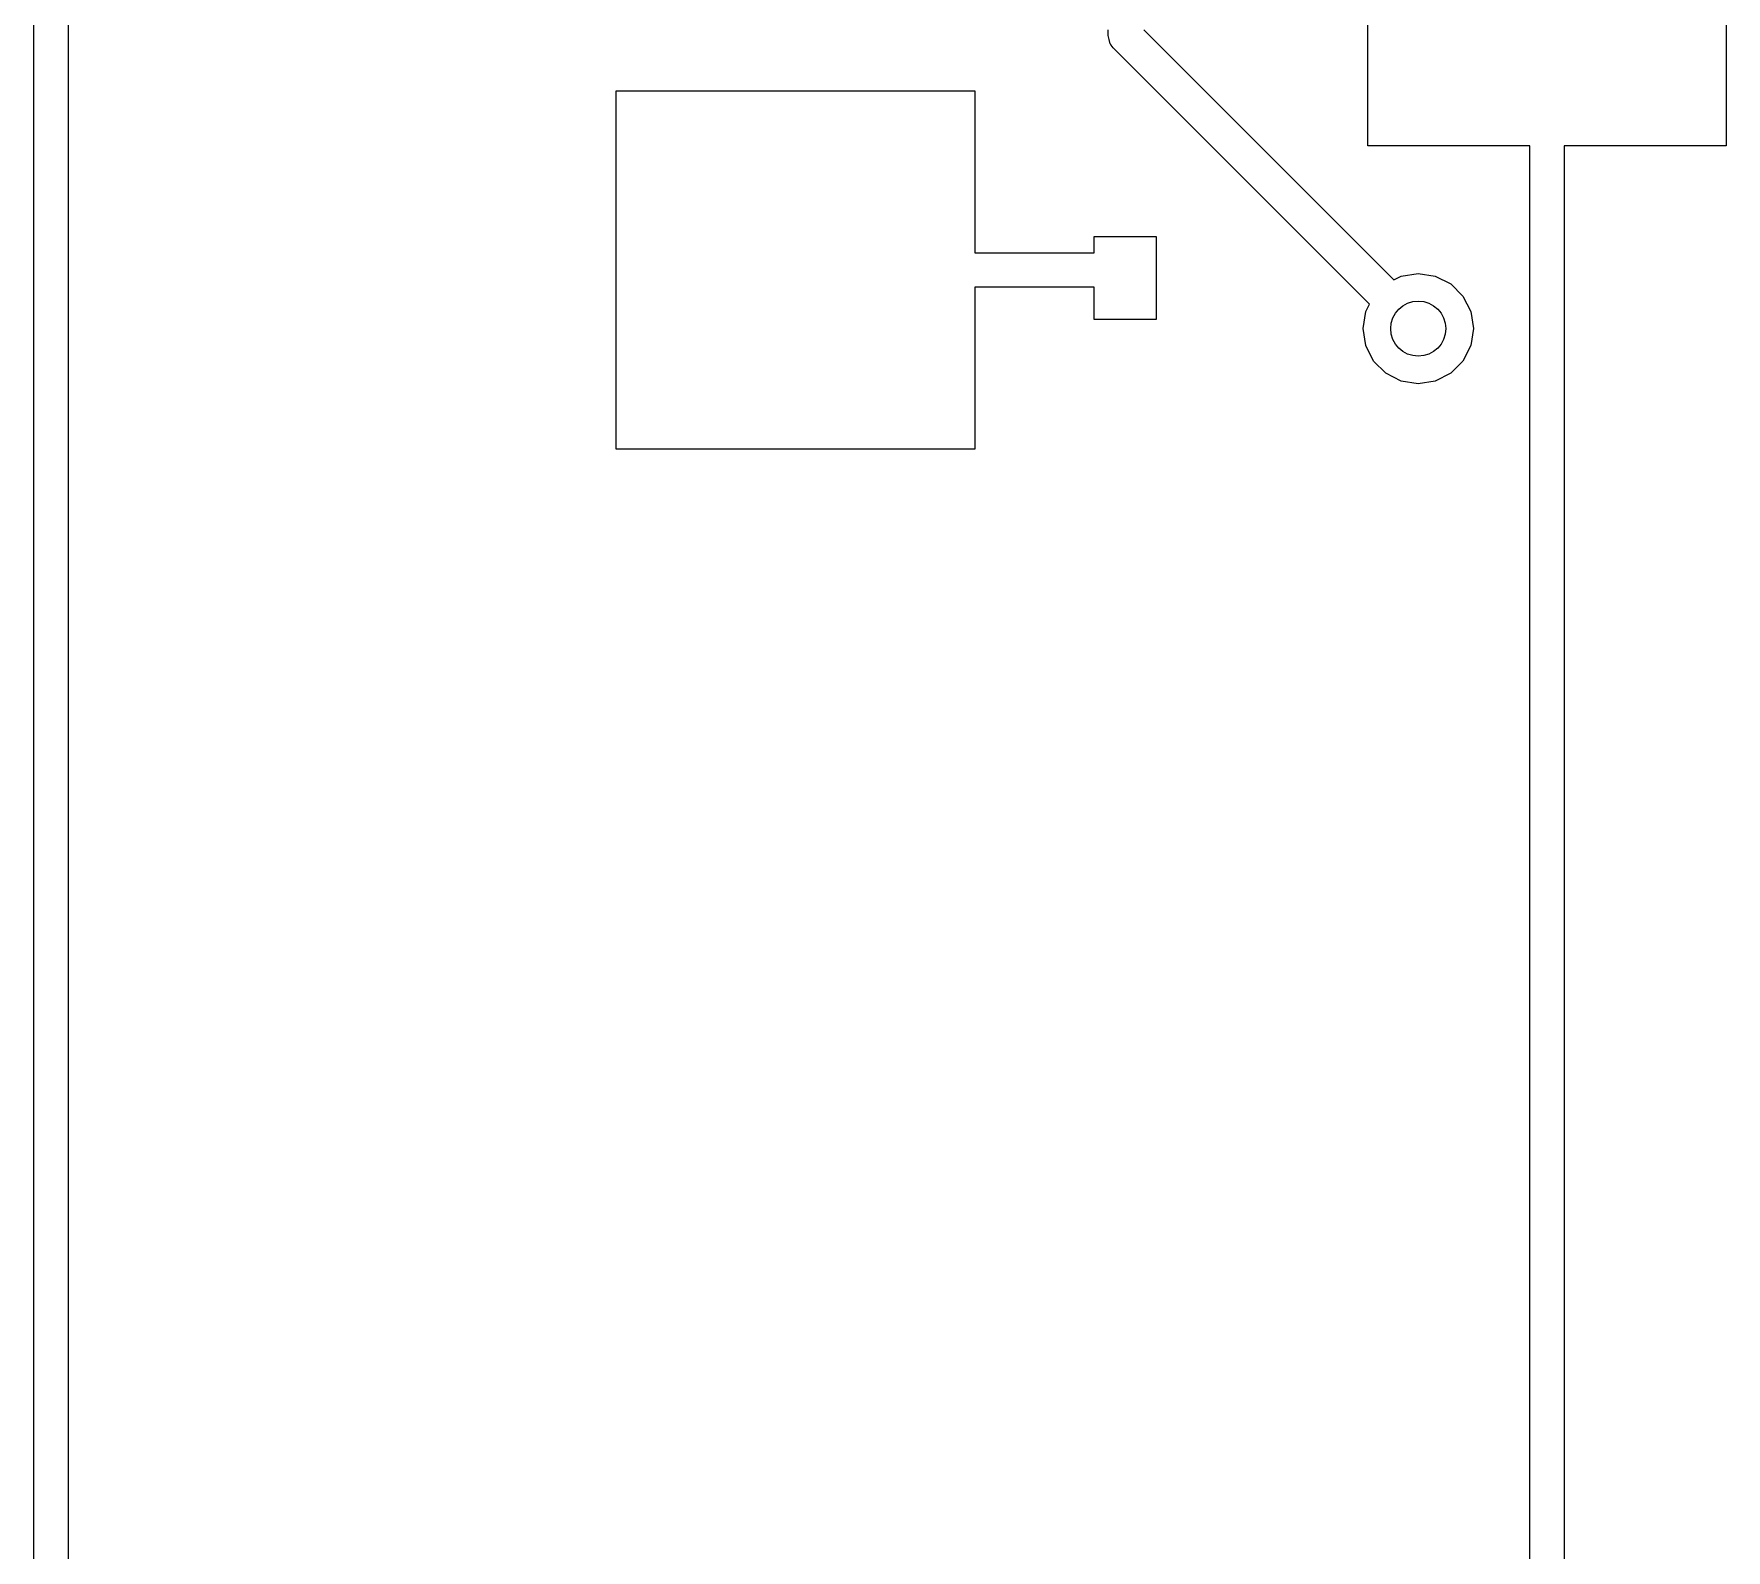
# Model space of a CAD drawing. Extents: x 3.08 to 9.53, y -3.21 to -0.59.
# Drawn here: x 3.8435 to 4.3268, y -2.1893 to -1.7564 of the extents above; entities that cross this region are included whole.
import ezdxf

# ---------------------------------------------------------------- set-up
doc = ezdxf.new("R2010")
doc.units = 0
doc.header["$MEASUREMENT"] = 0
doc.layers.add('BLACK', color=7, linetype='CONTINUOUS')

msp = doc.modelspace()

# ---------------------------------------------------------------- linework, layer by layer
at = {"layer": 'BLACK', "linetype": 'CONTINUOUS'}
for p, q in [((3.8435, -2.31463), (3.8435, -1.65176)), ((3.85334, -1.65176), (3.85334, -2.31259)), ((4.32677, -1.68602), (4.32677, -1.78839)), ((4.22441, -1.78839), (4.22441, -1.72377)), ((4.15026, -1.75689), (4.15026, -1.75525)), ((4.1506, -1.75805), (4.15026, -1.75689)), ((4.15086, -1.75924), (4.1506, -1.75805)), ((4.1605, -1.75525), (4.23189, -1.82664)), ((4.15101, -1.75944), (4.15086, -1.75924)), ((4.15104, -1.75955), (4.15101, -1.75944)), ((4.15118, -1.75967), (4.15104, -1.75955)), ((4.1517, -1.76037), (4.15118, -1.75967)), ((4.22493, -1.8336), (4.1517, -1.76037)), ((4.00984, -1.875), (4.00984, -1.77264)), ((4.00984, -1.77264), (4.1122, -1.77264)), ((4.1122, -1.77264), (4.1122, -1.8189)), ((4.27067, -1.78839), (4.22441, -1.78839)), ((4.27067, -2.35531), (4.27067, -1.78839)), ((4.32677, -1.78839), (4.28051, -1.78839)), ((4.28051, -1.78839), (4.28051, -2.35531)), ((4.14632, -1.8189), (4.14632, -1.8143)), ((4.14632, -1.8143), (4.16404, -1.8143)), ((4.16404, -1.8143), (4.16404, -1.83793)), ((4.1122, -1.8189), (4.14632, -1.8189)), ((4.23189, -1.82664), (4.23398, -1.82557)), ((4.23398, -1.82557), (4.23884, -1.8248)), ((4.23884, -1.8248), (4.24371, -1.82557)), ((4.24371, -1.82557), (4.2481, -1.82781)), ((4.14632, -1.82874), (4.1122, -1.82874)), ((4.1122, -1.82874), (4.1122, -1.875)), ((4.14632, -1.83793), (4.14632, -1.82874)), ((4.2481, -1.82781), (4.25158, -1.83129)), ((4.25158, -1.83129), (4.25382, -1.83568)), ((4.2231, -1.84055), (4.22387, -1.83568)), ((4.22387, -1.83568), (4.22493, -1.8336)), ((4.25382, -1.83568), (4.25459, -1.84055)), ((4.16404, -1.83793), (4.14632, -1.83793)), ((4.22387, -1.84542), (4.2231, -1.84055)), ((4.25459, -1.84055), (4.25382, -1.84542)), ((4.2261, -1.84981), (4.22387, -1.84542)), ((4.25382, -1.84542), (4.25158, -1.84981)), ((4.22959, -1.85329), (4.2261, -1.84981)), ((4.25158, -1.84981), (4.2481, -1.85329)), ((4.23398, -1.85553), (4.22959, -1.85329)), ((4.23884, -1.8563), (4.23398, -1.85553)), ((4.24371, -1.85553), (4.23884, -1.8563)), ((4.2481, -1.85329), (4.24371, -1.85553)), ((4.1122, -1.875), (4.00984, -1.875))]:
    msp.add_line(p, q, dxfattribs=at)
at = {"layer": 'BLACK'}
msp.add_circle((4.23884, -1.84055), 0.007874, dxfattribs=at)

doc.saveas('drawing.dxf')
